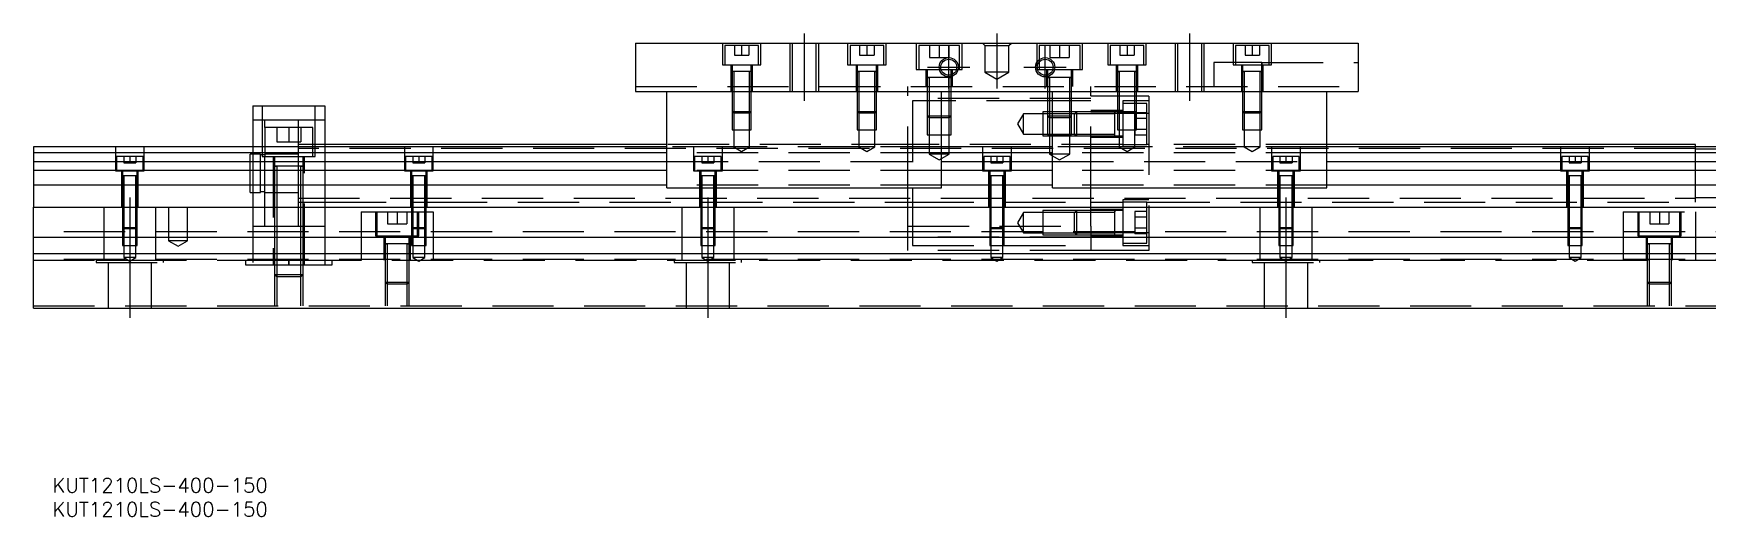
# Model space of a CAD drawing. Extents: x -12 to 580, y -266 to 102.
# Drawn here: x 0 to 347.5, y -265.7 to -165.6 of the extents above; entities that cross this region are included whole.
import ezdxf

# ---------------------------------------------------------------- set-up
doc = ezdxf.new("R2010")
doc.units = 0
doc.linetypes.add('CENTER', pattern=[50.8, 31.75, -6.35, 6.35, -6.35])
doc.linetypes.add('DASHED', pattern=[19.05, 12.7, -6.35])
doc.layers.get('0').update_dxf_attribs({"linetype": 'CONTINUOUS'})
doc.layers.add('CENTER', color=1, linetype='CENTER')
doc.styles.get("Standard").update_dxf_attribs({"font": 'txt.shx', "height": 3, "bigfont": 'bigfont.shx'})

# ---------------------------------------------------------------- blocks, each defined once
blk = doc.blocks.new('*U2')
at = {"color": 7, "linetype": 'CONTINUOUS'}
blk.add_text('KUT1210LS-400-150', height=3, dxfattribs=at).set_placement((3.9, -265.75))
blk = doc.blocks.new('*U3')
at = {"color": 7, "linetype": 'CONTINUOUS'}
blk.add_text('KUT1210LS-400-150', height=3, dxfattribs=at).set_placement((3.9, -260.77))

msp = doc.modelspace()

# ---------------------------------------------------------------- linework, layer by layer
at = {"color": 7, "linetype": 'CONTINUOUS'}
for p, q in [((125, -167.55), (275, -167.55)), ((125, -167.55), (125, -177.55)), ((275, -167.55), (275, -177.55)), ((45.5, -180.55), (45.5, -189.05)), ((45.5, -180.55), (60.5, -180.55)), ((60.5, -180.55), (60.5, -189.05)), ((125, -177.55), (275, -177.55)), ((131.5, -197.55), (131.5, -177.55)), ((188.5, -197.55), (188.5, -177.55)), ((211.5, -197.55), (211.5, -177.55)), ((268.5, -197.55), (268.5, -177.55)), ((131.5, -189.05), (0, -189.05)), ((0, -189.05), (0, -190.3)), ((131.5, -190.3), (0, -190.3)), ((0, -190.3), (0, -192.08)), ((131.5, -188.55), (60.5, -188.55)), ((211.5, -189.05), (188.5, -189.05)), ((211.5, -190.3), (188.5, -190.3)), ((345, -188.55), (268.5, -188.55)), ((400, -189.05), (268.5, -189.05)), ((400, -190.3), (268.5, -190.3)), ((345, -189.05), (345, -188.55)), ((0, -192.08), (131.5, -192.08)), ((0, -192.08), (0, -193.97)), ((131.5, -193.97), (0, -193.97)), ((0, -193.97), (0, -197.03)), ((188.5, -192.08), (211.5, -192.08)), ((211.5, -193.97), (188.5, -193.97)), ((268.5, -192.08), (400, -192.08)), ((400, -193.97), (268.5, -193.97)), ((0, -197.03), (0, -201.55)), ((131.5, -197.03), (0, -197.03)), ((131.5, -197.55), (188.5, -197.55)), ((211.5, -197.03), (188.5, -197.03)), ((211.5, -197.55), (268.5, -197.55)), ((400, -197.03), (268.5, -197.03)), ((0, -207.85), (0, -201.55)), ((0, -201.55), (400, -201.55)), ((400, -207.85), (0, -207.85)), ((0, -211.25), (0, -207.85)), ((400, -211.25), (0, -211.25)), ((0, -222.55), (0, -211.25)), ((0, -222.55), (400, -222.55))]:
    msp.add_line(p, q, dxfattribs=at)
at = {"color": 3, "linetype": 'DASHED'}
for p, q in [((143, -167.55), (143, -172.05)), ((150.5, -168.05), (143.5, -168.05)), ((143.5, -168.05), (143.5, -172.05)), ((145.5, -168.05), (145.5, -170.05)), ((145.5, -170.05), (147, -170.05)), ((147, -168.05), (147, -170.05)), ((147, -170.05), (148.5, -170.05)), ((148.5, -168.05), (148.5, -170.05)), ((150.5, -172.05), (150.5, -168.05)), ((151, -172.05), (151, -167.55)), ((157, -167.55), (157, -177.55)), ((157.5, -167.55), (157.5, -177.55)), ((162.5, -177.55), (162.5, -167.55)), ((163, -177.55), (163, -167.55)), ((169, -167.55), (169, -172.05)), ((176.5, -168.05), (169.5, -168.05)), ((169.5, -168.05), (169.5, -172.05)), ((171.5, -168.05), (171.5, -170.05)), ((171.5, -170.05), (173, -170.05)), ((173, -168.05), (173, -170.05)), ((173, -170.05), (174.5, -170.05)), ((174.5, -168.05), (174.5, -170.05)), ((176.5, -172.05), (176.5, -168.05)), ((177, -172.05), (177, -167.55)), ((183.25, -167.55), (183.25, -173.05)), ((192.25, -168.05), (183.75, -168.05)), ((183.75, -168.05), (183.75, -173.05)), ((186, -168.05), (186, -170.55)), ((188, -168.05), (188, -170.55)), ((190, -168.05), (190, -170.55)), ((192.25, -173.05), (192.25, -168.05)), ((192.75, -173.05), (192.75, -167.55)), ((197.5, -168.05), (197, -167.55)), ((197.5, -168.05), (197.5, -173.55)), ((197.5, -168.05), (202.5, -168.05)), ((202.5, -168.05), (203, -167.55)), ((202.5, -173.55), (202.5, -168.05)), ((208.25, -167.55), (208.25, -173.05)), ((217.25, -168.05), (208.75, -168.05)), ((208.75, -168.05), (208.75, -170.99)), ((211, -168.05), (211, -170.55)), ((213, -168.05), (213, -170.55)), ((215, -168.05), (215, -170.55)), ((217.25, -173.05), (217.25, -168.05)), ((217.75, -173.05), (217.75, -167.55)), ((223, -167.55), (223, -172.05)), ((230.5, -168.05), (223.5, -168.05)), ((223.5, -168.05), (223.5, -172.05)), ((225.5, -168.05), (225.5, -170.05)), ((225.5, -170.05), (227, -170.05)), ((227, -168.05), (227, -170.05)), ((227, -170.05), (228.5, -170.05)), ((228.5, -168.05), (228.5, -170.05)), ((230.5, -172.05), (230.5, -168.05)), ((231, -172.05), (231, -167.55)), ((237, -167.55), (237, -177.55)), ((237.5, -167.55), (237.5, -177.55)), ((242.5, -177.55), (242.5, -167.55)), ((243, -177.55), (243, -167.55)), ((249, -167.55), (249, -172.05)), ((256.5, -168.05), (249.5, -168.05)), ((249.5, -168.05), (249.5, -172.05)), ((251.5, -168.05), (251.5, -170.05)), ((251.5, -170.05), (253, -170.05)), ((253, -168.05), (253, -170.05)), ((253, -170.05), (254.5, -170.05)), ((254.5, -168.05), (254.5, -170.05)), ((256.5, -172.05), (256.5, -168.05)), ((257, -172.05), (257, -167.55)), ((143, -172.05), (151, -172.05)), ((144.75, -172.05), (144.75, -177.55)), ((145, -172.05), (145, -173.45)), ((145, -173.44), (145, -173.45)), ((149, -173.45), (145, -173.45)), ((145, -173.45), (145, -177.55)), ((145, -173.45), (145, -173.46)), ((145.35, -173.45), (145.35, -177.55)), ((148.65, -177.55), (148.65, -173.45)), ((149, -173.45), (149, -172.05)), ((149, -177.55), (149, -173.45)), ((149.25, -177.55), (149.25, -172.05)), ((169, -172.05), (177, -172.05)), ((170.75, -172.05), (170.75, -177.55)), ((171, -172.05), (171, -173.45)), ((171, -173.44), (171, -173.45)), ((171, -173.45), (171.22, -173.45)), ((171.22, -173.45), (171, -173.45)), ((171, -173.45), (171, -173.46)), ((171, -173.45), (171, -177.55)), ((174.78, -173.45), (171.22, -173.45)), ((171.35, -173.45), (171.35, -177.55)), ((174.65, -177.55), (174.65, -173.45)), ((174.78, -173.45), (175, -173.45)), ((175, -173.45), (174.78, -173.45)), ((175, -173.45), (175, -172.05)), ((175, -173.45), (175, -173.44)), ((175, -173.46), (175, -173.45)), ((175, -177.55), (175, -173.45)), ((175.25, -177.55), (175.25, -172.05)), ((183.25, -173.05), (192.75, -173.05)), ((185.25, -173.05), (185.25, -176.55)), ((185.5, -173.05), (185.5, -174.65)), ((186, -170.55), (188, -170.55)), ((188, -170.55), (190, -170.55)), ((190.5, -174.12), (190.5, -173.05)), ((190.75, -176.55), (190.75, -173.05)), ((202.5, -173.55), (197.5, -173.55)), ((197.5, -173.55), (200, -174.99)), ((200, -174.99), (202.5, -173.55)), ((208.25, -173.05), (217.75, -173.05)), ((208.75, -170.99), (208.75, -171.47)), ((208.75, -171.47), (208.75, -173.05)), ((210.25, -173.05), (210.25, -176.55)), ((210.5, -173.05), (210.5, -174.12)), ((211, -170.55), (213, -170.55)), ((213, -170.55), (215, -170.55)), ((215.5, -174.65), (215.5, -173.05)), ((215.75, -176.55), (215.75, -173.05)), ((223, -172.05), (231, -172.05)), ((224.75, -172.05), (224.75, -177.55)), ((225, -172.05), (225, -173.45)), ((225, -173.44), (225, -173.45)), ((225, -173.45), (225.22, -173.45)), ((225.22, -173.45), (225, -173.45)), ((225, -173.45), (225, -173.46)), ((225, -173.45), (225, -177.55)), ((228.78, -173.45), (225.22, -173.45)), ((225.35, -173.45), (225.35, -177.55)), ((228.65, -177.55), (228.65, -173.45)), ((228.78, -173.45), (229, -173.45)), ((229, -173.45), (228.78, -173.45)), ((229, -173.45), (229, -172.05)), ((229, -173.45), (229, -173.44)), ((229, -173.46), (229, -173.45)), ((229, -177.55), (229, -173.45)), ((229.25, -177.55), (229.25, -172.05)), ((245, -171.55), (245, -176.55)), ((255, -171.55), (245, -171.55)), ((249, -172.05), (257, -172.05)), ((250.75, -172.05), (250.75, -177.55)), ((251, -172.05), (251, -173.45)), ((251, -173.44), (251, -173.45)), ((251, -173.45), (251.22, -173.45)), ((251.22, -173.45), (251, -173.45)), ((251, -173.45), (251, -173.46)), ((251, -173.45), (251, -177.55)), ((254.78, -173.45), (251.22, -173.45)), ((251.35, -173.45), (251.35, -177.55)), ((254.65, -177.55), (254.65, -173.45)), ((254.78, -173.45), (255, -173.45)), ((255, -173.45), (254.78, -173.45)), ((255, -171.55), (275, -171.55)), ((255, -172.05), (255, -171.55)), ((255, -171.55), (255, -172.05)), ((255, -173.45), (255, -172.05)), ((255, -173.45), (255, -173.44)), ((255, -173.46), (255, -173.45)), ((255, -177.55), (255, -173.45)), ((255.25, -177.55), (255.25, -172.05)), ((125, -176.55), (275, -176.55)), ((181.5, -177.55), (181.5, -176.55)), ((185.5, -174.65), (185.76, -174.65)), ((185.76, -174.65), (185.5, -174.65)), ((185.5, -174.65), (185.5, -174.66)), ((185.5, -174.65), (185.5, -174.65)), ((185.5, -174.65), (185.5, -176.55)), ((185.5, -176.55), (185.5, -177.55)), ((185.5, -176.55), (185.5, -177.55)), ((190.01, -174.65), (185.76, -174.65)), ((185.9, -174.65), (185.9, -176.55)), ((185.9, -176.55), (185.9, -177.55)), ((190.24, -174.65), (190.01, -174.65)), ((190.1, -176.55), (190.1, -174.65)), ((190.1, -177.55), (190.1, -176.55)), ((190.24, -174.65), (190.5, -174.65)), ((190.5, -174.65), (190.24, -174.65)), ((190.5, -174.49), (190.5, -174.12)), ((190.5, -174.65), (190.5, -174.49)), ((190.5, -174.66), (190.5, -174.65)), ((190.5, -176.55), (190.5, -174.65)), ((190.5, -174.65), (190.5, -174.65)), ((190.5, -177.55), (190.5, -176.55)), ((190.5, -177.55), (190.5, -176.55)), ((210.5, -174.12), (210.5, -174.49)), ((210.5, -174.49), (210.5, -174.65)), ((210.5, -174.65), (210.76, -174.65)), ((210.76, -174.65), (210.5, -174.65)), ((210.5, -174.65), (210.5, -174.66)), ((210.5, -174.65), (210.5, -174.65)), ((210.5, -174.65), (210.5, -176.55)), ((210.5, -176.55), (210.5, -177.55)), ((210.5, -176.55), (210.5, -177.55)), ((215.24, -174.65), (210.76, -174.65)), ((210.9, -174.65), (210.9, -176.55)), ((210.9, -176.55), (210.9, -177.55)), ((215.1, -176.55), (215.1, -174.65)), ((215.1, -177.55), (215.1, -176.55)), ((215.24, -174.65), (215.5, -174.65)), ((215.5, -174.65), (215.24, -174.65)), ((215.5, -174.66), (215.5, -174.65)), ((215.5, -176.55), (215.5, -174.65)), ((215.5, -174.65), (215.5, -174.65)), ((215.5, -177.55), (215.5, -176.55)), ((215.5, -177.55), (215.5, -176.55)), ((219.5, -177.55), (219.5, -176.55)), ((47.5, -180.55), (47.5, -191.05)), ((58.5, -191.05), (58.5, -180.55)), ((145, -177.55), (145, -181.7)), ((145, -177.55), (145, -181.7)), ((145.35, -177.55), (145.35, -182.05)), ((148.65, -182.05), (148.65, -177.55)), ((149, -181.7), (149, -177.55)), ((149, -181.7), (149, -177.55)), ((171, -177.55), (171, -181.7)), ((171, -177.55), (171, -181.7)), ((171.35, -177.55), (171.35, -182.05)), ((174.65, -182.05), (174.65, -177.55)), ((175, -181.7), (175, -177.55)), ((175, -181.7), (175, -177.55)), ((181.5, -197.55), (181.5, -177.55)), ((219.5, -179.05), (181.5, -179.05)), ((182.5, -179.55), (182.5, -197.55)), ((185.5, -179.55), (182.5, -179.55)), ((185.5, -177.55), (185.5, -182.65)), ((185.5, -177.55), (185.5, -182.65)), ((185.9, -179.55), (185.5, -179.55)), ((185.9, -177.55), (185.9, -183.05)), ((188.5, -179.55), (185.9, -179.55)), ((190.1, -179.55), (188.5, -179.55)), ((190.1, -183.05), (190.1, -177.55)), ((190.5, -179.55), (190.1, -179.55)), ((190.5, -182.65), (190.5, -177.55)), ((190.5, -182.65), (190.5, -177.55)), ((210.5, -179.55), (190.5, -179.55)), ((210.5, -177.55), (210.5, -182.65)), ((210.5, -177.55), (210.5, -182.65)), ((210.9, -179.55), (210.5, -179.55)), ((210.9, -177.55), (210.9, -183.05)), ((211.5, -179.55), (210.9, -179.55)), ((215.1, -179.55), (211.5, -179.55)), ((215.1, -183.05), (215.1, -177.55)), ((215.5, -179.55), (215.1, -179.55)), ((215.5, -182.65), (215.5, -177.55)), ((215.5, -182.65), (215.5, -177.55)), ((219.5, -179.55), (215.5, -179.55)), ((219.5, -197.55), (219.5, -177.55)), ((225, -178.55), (219.5, -178.55)), ((225, -177.55), (225, -181.7)), ((225, -177.55), (225, -181.7)), ((225.35, -178.55), (225, -178.55)), ((225.35, -177.55), (225.35, -182.05)), ((228.65, -178.55), (225.35, -178.55)), ((226.1, -179.55), (226.1, -189.05)), ((231.5, -179.55), (226.1, -179.55)), ((228.65, -180.05), (226.1, -180.05)), ((228.65, -182.05), (228.65, -177.55)), ((229, -178.55), (228.65, -178.55)), ((229, -180.05), (228.65, -180.05)), ((229, -181.7), (229, -177.55)), ((229, -181.7), (229, -177.55)), ((231.5, -178.55), (229, -178.55)), ((231.1, -180.05), (229, -180.05)), ((231.1, -188.55), (231.1, -180.05)), ((231.5, -178.55), (231.5, -182.18)), ((251, -177.55), (251, -181.7)), ((251, -177.55), (251, -181.7)), ((251.35, -177.55), (251.35, -182.05)), ((254.65, -182.05), (254.65, -177.55)), ((255, -181.7), (255, -177.55)), ((255, -181.7), (255, -177.55)), ((48, -183.55), (45.5, -183.55)), ((48, -185.05), (48, -183.55)), ((55, -183.55), (48, -183.55)), ((55, -185.05), (55, -183.55)), ((60.5, -183.55), (55, -183.55)), ((145, -181.7), (149, -181.7)), ((145, -181.7), (145, -185.55)), ((145, -181.7), (145.35, -182.05)), ((148.65, -182.05), (145.35, -182.05)), ((145.35, -182.05), (145.35, -185.55)), ((148.65, -182.05), (149, -181.7)), ((148.65, -185.55), (148.65, -182.05)), ((149, -185.55), (149, -181.7)), ((171, -181.7), (175, -181.7)), ((171, -181.7), (171, -185.55)), ((171, -181.7), (171.35, -182.05)), ((174.65, -182.05), (171.35, -182.05)), ((171.35, -182.05), (171.35, -185.55)), ((174.65, -182.05), (175, -181.7)), ((174.65, -185.55), (174.65, -182.05)), ((175, -185.55), (175, -181.7)), ((185.5, -182.65), (188.5, -182.65)), ((185.5, -182.65), (185.5, -186.55)), ((185.5, -182.65), (185.9, -183.05)), ((188.5, -183.05), (185.9, -183.05)), ((185.9, -183.05), (185.9, -186.55)), ((188.5, -182.65), (190.5, -182.65)), ((190.1, -183.05), (188.5, -183.05)), ((190.1, -183.05), (190.5, -182.65)), ((190.1, -186.55), (190.1, -183.05)), ((190.5, -186.55), (190.5, -182.65)), ((205.5, -182.2), (204.29, -184.3)), ((205.5, -186.4), (205.5, -182.2)), ((209.5, -182.2), (205.5, -182.2)), ((209.5, -181.8), (209.5, -186.8)), ((210.5, -181.8), (209.5, -181.8)), ((216.1, -182.2), (209.5, -182.2)), ((210.9, -181.8), (210.5, -181.8)), ((210.5, -182.65), (211.5, -182.65)), ((210.5, -182.65), (210.5, -186.55)), ((210.5, -182.65), (210.9, -183.05)), ((211.5, -181.8), (210.9, -181.8)), ((211.5, -183.05), (210.9, -183.05)), ((210.9, -183.05), (210.9, -186.55)), ((215.1, -181.8), (211.5, -181.8)), ((211.5, -182.65), (215.5, -182.65)), ((215.1, -183.05), (211.5, -183.05)), ((215.5, -181.8), (215.1, -181.8)), ((215.1, -183.05), (215.5, -182.65)), ((215.1, -186.55), (215.1, -183.05)), ((216.5, -181.8), (215.5, -181.8)), ((215.5, -186.55), (215.5, -182.65)), ((216.5, -181.8), (216.1, -182.2)), ((216.1, -186.4), (216.1, -182.2)), ((219.5, -182.2), (216.1, -182.2)), ((216.5, -181.8), (216.5, -186.8)), ((219.5, -181.8), (216.5, -181.8)), ((219.5, -181.8), (216.5, -181.8)), ((226.1, -181.55), (219.5, -181.55)), ((224.5, -181.8), (219.5, -181.8)), ((225, -182.18), (219.5, -182.18)), ((224.5, -182.2), (219.5, -182.2)), ((224.5, -182.2), (224.5, -181.8)), ((224.5, -182.06), (224.5, -181.8)), ((224.5, -181.8), (224.5, -182.06)), ((224.5, -182.06), (224.5, -181.8)), ((225, -181.8), (224.5, -181.8)), ((224.5, -184.15), (224.5, -182.06)), ((224.5, -186.54), (224.5, -184.15)), ((225, -181.7), (229, -181.7)), ((225, -181.7), (225, -185.55)), ((225, -181.7), (225.35, -182.05)), ((225.1, -181.8), (225, -181.8)), ((229, -182.18), (225, -182.18)), ((225.35, -181.8), (225.1, -181.8)), ((226.1, -181.8), (225.35, -181.8)), ((228.65, -182.05), (225.35, -182.05)), ((225.35, -182.05), (225.35, -185.55)), ((228.6, -181.99), (228.6, -183.15)), ((231.1, -181.99), (228.6, -181.99)), ((228.6, -183.15), (228.6, -185.45)), ((231.1, -183.15), (228.6, -183.15)), ((228.65, -182.05), (229, -181.7)), ((228.65, -185.55), (228.65, -182.05)), ((229, -185.55), (229, -181.7)), ((231.5, -182.18), (229, -182.18)), ((231.5, -182.18), (231.5, -207.85)), ((251, -181.7), (255, -181.7)), ((251, -181.7), (251, -185.55)), ((251, -181.7), (251.35, -182.05)), ((254.65, -182.05), (251.35, -182.05)), ((251.35, -182.05), (251.35, -185.55)), ((254.65, -182.05), (255, -181.7)), ((254.65, -185.55), (254.65, -182.05)), ((255, -185.55), (255, -181.7)), ((58, -185.05), (48, -185.05)), ((48, -185.05), (48, -189.05)), ((50.5, -185.05), (50.5, -188.05)), ((53, -185.05), (53, -188.05)), ((55, -189.05), (55, -185.05)), ((55.5, -185.05), (55.5, -188.05)), ((58, -189.05), (58, -185.05)), ((145, -185.55), (149, -185.55)), ((145.35, -185.55), (145.35, -189.05)), ((148.65, -189.05), (148.65, -185.55)), ((171, -185.55), (175, -185.55)), ((171.35, -185.55), (171.35, -189.05)), ((174.65, -189.05), (174.65, -185.55)), ((185.5, -186.55), (190.5, -186.55)), ((185.9, -186.55), (185.9, -190.55)), ((190.1, -190.55), (190.1, -186.55)), ((204.29, -184.3), (205.5, -186.4)), ((205.5, -186.4), (209.5, -186.4)), ((209.5, -186.4), (216.1, -186.4)), ((209.5, -186.8), (216.5, -186.8)), ((210.5, -186.55), (215.5, -186.55)), ((210.9, -186.55), (210.9, -190.55)), ((215.1, -190.55), (215.1, -186.55)), ((216.1, -186.4), (216.5, -186.8)), ((216.1, -186.4), (219.5, -186.4)), ((216.5, -186.8), (219.5, -186.8)), ((216.5, -186.8), (219.5, -186.8)), ((219.5, -186.4), (224.5, -186.4)), ((219.5, -186.8), (224.5, -186.8)), ((219.5, -187.05), (226.1, -187.05)), ((224.5, -186.8), (224.5, -186.4)), ((224.5, -186.8), (224.5, -186.54)), ((224.5, -186.8), (226.1, -186.8)), ((225, -185.55), (229, -185.55)), ((225.35, -185.55), (225.35, -189.05)), ((228.6, -185.45), (228.6, -186.61)), ((231.1, -185.45), (228.6, -185.45)), ((231.1, -186.61), (228.6, -186.61)), ((228.65, -189.05), (228.65, -185.55)), ((251, -185.55), (255, -185.55)), ((251.35, -185.55), (251.35, -189.05)), ((254.65, -189.05), (254.65, -185.55)), ((17, -189.05), (17, -194.05)), ((22.75, -191.05), (17.25, -191.05)), ((17.25, -191.05), (17.25, -194.05)), ((18.75, -191.05), (18.75, -192.35)), ((20, -191.05), (20, -192.35)), ((21.25, -191.05), (21.25, -192.35)), ((22.75, -194.05), (22.75, -191.05)), ((23, -194.05), (23, -189.05)), ((45, -194.55), (45, -190.55)), ((45.5, -190.55), (45, -190.55)), ((45.5, -189.05), (45.5, -201.55)), ((47.1, -190.55), (45.5, -190.55)), ((47.1, -194.55), (47.1, -190.55)), ((48, -190.75), (47.1, -190.75)), ((47.5, -191.05), (58.5, -191.05)), ((48, -189.05), (48, -191.05)), ((55, -190.55), (48, -190.55)), ((48, -194.55), (48, -191.05)), ((49.75, -191.05), (49.75, -213.55)), ((50, -191.05), (50, -193.05)), ((50.5, -188.05), (53, -188.05)), ((53, -188.05), (55.5, -188.05)), ((58, -188.55), (55, -188.55)), ((55, -191.05), (55, -189.05)), ((345, -189.43), (55, -189.43)), ((55, -193.05), (55, -191.05)), ((56, -193.05), (56, -191.05)), ((56.25, -213.55), (56.25, -191.05)), ((60.5, -188.55), (58, -188.55)), ((58, -191.05), (58, -189.05)), ((60.5, -189.05), (60.5, -201.55)), ((77, -189.05), (77, -194.05)), ((82.75, -191.05), (77.25, -191.05)), ((77.25, -191.05), (77.25, -194.05)), ((78.75, -191.05), (78.75, -192.35)), ((80, -191.05), (80, -192.35)), ((81.25, -191.05), (81.25, -192.35)), ((82.75, -194.05), (82.75, -191.05)), ((83, -194.05), (83, -189.05)), ((182.5, -188.55), (131.5, -188.55)), ((145.35, -189.05), (131.5, -189.05)), ((188.5, -190.3), (131.5, -190.3)), ((137, -189.05), (137, -194.05)), ((142.75, -191.05), (137.25, -191.05)), ((137.25, -191.05), (137.25, -194.05)), ((138.75, -191.05), (138.75, -192.35)), ((140, -191.05), (140, -192.35)), ((141.25, -191.05), (141.25, -192.35)), ((142.75, -194.05), (142.75, -191.05)), ((143, -194.05), (143, -189.05)), ((148.65, -189.05), (145.35, -189.05)), ((145.35, -189.05), (147, -190)), ((147, -190), (148.65, -189.05)), ((171.35, -189.05), (148.65, -189.05)), ((174.65, -189.05), (171.35, -189.05)), ((171.35, -189.05), (173, -190)), ((173, -190), (174.65, -189.05)), ((188.5, -189.05), (174.65, -189.05)), ((226.1, -188.55), (182.5, -188.55)), ((190.1, -190.55), (185.9, -190.55)), ((185.9, -190.55), (188, -191.76)), ((188, -191.76), (190.1, -190.55)), ((197, -189.05), (197, -194.05)), ((202.75, -191.05), (197.25, -191.05)), ((197.25, -191.05), (197.25, -194.05)), ((198.75, -191.05), (198.75, -192.35)), ((200, -191.05), (200, -192.35)), ((201.25, -191.05), (201.25, -192.35)), ((202.75, -194.05), (202.75, -191.05)), ((203, -194.05), (203, -189.05)), ((215.1, -190.55), (210.9, -190.55)), ((210.9, -190.55), (213, -191.76)), ((225.35, -189.05), (211.5, -189.05)), ((268.5, -190.3), (211.5, -190.3)), ((213, -191.76), (215.1, -190.55)), ((228.65, -189.05), (225.35, -189.05)), ((225.35, -189.05), (227, -190)), ((226.1, -188.55), (231.1, -188.55)), ((227, -190), (228.65, -189.05)), ((251.35, -189.05), (228.65, -189.05)), ((231.5, -188.55), (231.1, -188.55)), ((268.5, -188.55), (231.5, -188.55)), ((254.65, -189.05), (251.35, -189.05)), ((251.35, -189.05), (253, -190)), ((253, -190), (254.65, -189.05)), ((268.5, -189.05), (254.65, -189.05)), ((257, -189.05), (257, -194.05)), ((262.75, -191.05), (257.25, -191.05)), ((257.25, -191.05), (257.25, -194.05)), ((258.75, -191.05), (258.75, -192.35)), ((260, -191.05), (260, -192.35)), ((261.25, -191.05), (261.25, -192.35)), ((262.75, -194.05), (262.75, -191.05)), ((263, -194.05), (263, -189.05)), ((317, -189.05), (317, -194.05)), ((322.75, -191.05), (317.25, -191.05)), ((317.25, -191.05), (317.25, -194.05)), ((318.75, -191.05), (318.75, -192.35)), ((320, -191.05), (320, -192.35)), ((321.25, -191.05), (321.25, -192.35)), ((322.75, -194.05), (322.75, -191.05)), ((323, -194.05), (323, -189.05)), ((345, -194.55), (345, -189.05)), ((350, -189.55), (345, -189.55)), ((17, -194.05), (23, -194.05)), ((18.25, -194.05), (18.25, -201.55)), ((18.5, -194.05), (18.5, -195.05)), ((18.75, -192.35), (20, -192.35)), ((20, -192.35), (21.25, -192.35)), ((21.5, -195.05), (21.5, -194.05)), ((21.75, -201.55), (21.75, -194.05)), ((45, -198.55), (45, -194.55)), ((47.1, -198.55), (47.1, -194.55)), ((48, -201.55), (48, -194.55)), ((50, -193.04), (50, -193.05)), ((50, -193.05), (50.35, -193.05)), ((50.35, -193.05), (50, -193.05)), ((50, -193.05), (50, -201.55)), ((50, -193.05), (50, -193.06)), ((55.65, -193.05), (50.35, -193.05)), ((50.5, -193.05), (50.5, -201.55)), ((55, -194.55), (55, -193.05)), ((55, -201.55), (55, -194.55)), ((55.5, -201.55), (55.5, -193.05)), ((55.65, -193.05), (56, -193.05)), ((56, -193.05), (55.65, -193.05)), ((56, -193.05), (56, -193.04)), ((56, -201.55), (56, -193.05)), ((56, -193.06), (56, -193.05)), ((77, -194.05), (83, -194.05)), ((78.25, -194.05), (78.25, -201.55)), ((78.5, -194.05), (78.5, -195.05)), ((78.75, -192.35), (80, -192.35)), ((80, -192.35), (81.25, -192.35)), ((81.5, -195.05), (81.5, -194.05)), ((81.75, -201.55), (81.75, -194.05)), ((131.5, -192.08), (188.5, -192.08)), ((188.5, -193.97), (131.5, -193.97)), ((137, -194.05), (143, -194.05)), ((138.25, -194.05), (138.25, -201.55)), ((138.5, -194.05), (138.5, -195.05)), ((138.75, -192.35), (140, -192.35)), ((140, -192.35), (141.25, -192.35)), ((141.5, -195.05), (141.5, -194.05)), ((141.75, -201.55), (141.75, -194.05)), ((197, -194.05), (203, -194.05)), ((198.25, -194.05), (198.25, -201.55)), ((198.5, -194.05), (198.5, -195.05)), ((198.75, -192.35), (200, -192.35)), ((200, -192.35), (201.25, -192.35)), ((201.5, -195.05), (201.5, -194.05)), ((201.75, -201.55), (201.75, -194.05)), ((211.5, -192.08), (268.5, -192.08)), ((268.5, -193.97), (211.5, -193.97)), ((257, -194.05), (263, -194.05)), ((258.25, -194.05), (258.25, -201.55)), ((258.5, -194.05), (258.5, -195.05)), ((258.75, -192.35), (260, -192.35)), ((260, -192.35), (261.25, -192.35)), ((261.5, -195.05), (261.5, -194.05)), ((261.75, -201.55), (261.75, -194.05)), ((317, -194.05), (323, -194.05)), ((318.25, -194.05), (318.25, -201.55)), ((318.5, -194.05), (318.5, -195.05)), ((318.75, -192.35), (320, -192.35)), ((320, -192.35), (321.25, -192.35)), ((321.5, -195.05), (321.5, -194.05)), ((321.75, -201.55), (321.75, -194.05)), ((345, -200.55), (345, -194.55)), ((18.5, -195.04), (18.5, -195.05)), ((21.5, -195.05), (18.5, -195.05)), ((18.5, -195.05), (18.5, -195.06)), ((18.5, -195.05), (18.5, -201.55)), ((18.75, -195.05), (18.75, -201.55)), ((21.25, -201.55), (21.25, -195.05)), ((21.5, -201.55), (21.5, -195.05)), ((78.5, -195.04), (78.5, -195.05)), ((81.5, -195.05), (78.5, -195.05)), ((78.5, -195.05), (78.5, -195.06)), ((78.5, -195.05), (78.5, -201.55)), ((78.75, -195.05), (78.75, -201.55)), ((81.25, -201.55), (81.25, -195.05)), ((81.5, -201.55), (81.5, -195.05)), ((188.5, -197.03), (131.5, -197.03)), ((138.5, -195.04), (138.5, -195.05)), ((141.5, -195.05), (138.5, -195.05)), ((138.5, -195.05), (138.5, -195.06)), ((138.5, -195.05), (138.5, -201.55)), ((138.75, -195.05), (138.75, -201.55)), ((141.25, -201.55), (141.25, -195.05)), ((141.5, -201.55), (141.5, -195.05)), ((181.5, -201.55), (181.5, -197.55)), ((182.5, -197.55), (182.5, -201.55)), ((198.5, -195.04), (198.5, -195.05)), ((201.5, -195.05), (198.5, -195.05)), ((198.5, -195.05), (198.5, -195.06)), ((198.5, -195.05), (198.5, -201.55)), ((198.75, -195.05), (198.75, -201.55)), ((201.25, -201.55), (201.25, -195.05)), ((201.5, -201.55), (201.5, -195.05)), ((268.5, -197.03), (211.5, -197.03)), ((219.5, -201.55), (219.5, -197.55)), ((258.5, -195.04), (258.5, -195.05)), ((261.5, -195.05), (258.5, -195.05)), ((258.5, -195.05), (258.5, -195.06)), ((258.5, -195.05), (258.5, -201.55)), ((258.75, -195.05), (258.75, -201.55)), ((261.25, -201.55), (261.25, -195.05)), ((261.5, -201.55), (261.5, -195.05)), ((318.5, -195.04), (318.5, -195.05)), ((321.5, -195.05), (318.5, -195.05)), ((318.5, -195.05), (318.5, -195.06)), ((318.5, -195.05), (318.5, -201.55)), ((318.75, -195.05), (318.75, -201.55)), ((321.25, -201.55), (321.25, -195.05)), ((321.5, -201.55), (321.5, -195.05)), ((14.64, -212.55), (14.64, -201.55)), ((18.5, -201.55), (18.5, -205.8)), ((18.5, -201.55), (18.5, -205.8)), ((18.75, -201.55), (18.75, -206.05)), ((21.25, -206.05), (21.25, -201.55)), ((21.5, -205.8), (21.5, -201.55)), ((21.5, -205.8), (21.5, -201.55)), ((25.36, -201.55), (25.36, -212.55)), ((28, -201.55), (28, -208.55)), ((32, -208.55), (32, -201.55)), ((45, -198.55), (45.5, -198.55)), ((45.5, -198.55), (47.1, -198.55)), ((45.5, -201.55), (45.5, -207.85)), ((47.1, -198.35), (48, -198.35)), ((48, -198.55), (50, -198.55)), ((48, -205.55), (48, -201.55)), ((50, -198.55), (50.5, -198.55)), ((50, -201.55), (50, -207.85)), ((50.5, -198.55), (55, -198.55)), ((50.5, -201.55), (50.5, -207.85)), ((55, -199.68), (345, -199.68)), ((55, -200.55), (55.5, -200.55)), ((55, -205.55), (55, -201.55)), ((55.5, -200.55), (56, -200.55)), ((55.5, -207.85), (55.5, -201.55)), ((56, -200.55), (60.5, -200.55)), ((56, -207.85), (56, -201.55)), ((60.5, -200.55), (78.5, -200.55)), ((60.5, -201.55), (60.5, -207.85)), ((78.5, -200.55), (78.75, -200.55)), ((78.5, -201.55), (78.5, -205.8)), ((78.5, -201.55), (78.5, -205.8)), ((78.75, -200.55), (81.25, -200.55)), ((78.75, -201.55), (78.75, -206.05)), ((81.25, -200.55), (81.5, -200.55)), ((81.25, -206.05), (81.25, -201.55)), ((81.5, -200.55), (181.5, -200.55)), ((81.5, -205.8), (81.5, -201.55)), ((81.5, -205.8), (81.5, -201.55)), ((134.64, -212.55), (134.64, -201.55)), ((138.5, -201.55), (138.5, -205.8)), ((138.5, -201.55), (138.5, -205.8)), ((138.75, -201.55), (138.75, -206.05)), ((141.25, -206.05), (141.25, -201.55)), ((141.5, -205.8), (141.5, -201.55)), ((141.5, -205.8), (141.5, -201.55)), ((145.36, -201.55), (145.36, -212.55)), ((181.5, -200.55), (182.5, -200.55)), ((181.5, -205.55), (181.5, -201.55)), ((182.5, -200.55), (219.5, -200.55)), ((182.5, -200.55), (219.5, -200.55)), ((182.5, -201.55), (182.5, -207.85)), ((198.5, -201.55), (198.5, -205.8)), ((198.5, -201.55), (198.5, -205.8)), ((198.75, -201.55), (198.75, -206.05)), ((201.25, -206.05), (201.25, -201.55)), ((201.5, -205.8), (201.5, -201.55)), ((201.5, -205.8), (201.5, -201.55)), ((219.5, -200.55), (226.1, -200.55)), ((219.5, -200.55), (226.1, -200.55)), ((219.5, -205.55), (219.5, -201.55)), ((226.1, -200.05), (226.1, -209.55)), ((231.5, -200.05), (226.1, -200.05)), ((228.5, -200.55), (226.1, -200.55)), ((228.75, -200.55), (228.5, -200.55)), ((231.1, -200.55), (228.75, -200.55)), ((231.1, -201.55), (231.1, -200.55)), ((231.1, -200.55), (231.25, -200.55)), ((231.1, -200.55), (231.25, -200.55)), ((231.1, -206.05), (231.1, -201.55)), ((231.25, -200.55), (231.5, -200.55)), ((231.25, -200.55), (231.5, -200.55)), ((231.5, -200.55), (345, -200.55)), ((254.64, -212.55), (254.64, -201.55)), ((258.5, -201.55), (258.5, -205.8)), ((258.5, -201.55), (258.5, -205.8)), ((258.75, -201.55), (258.75, -206.05)), ((261.25, -206.05), (261.25, -201.55)), ((261.5, -205.8), (261.5, -201.55)), ((261.5, -205.8), (261.5, -201.55)), ((265.36, -201.55), (265.36, -212.55)), ((318.5, -201.55), (318.5, -205.8)), ((318.5, -201.55), (318.5, -205.8)), ((318.75, -201.55), (318.75, -206.05)), ((321.25, -206.05), (321.25, -201.55)), ((321.5, -205.8), (321.5, -201.55)), ((321.5, -205.8), (321.5, -201.55)), ((345, -199.55), (350, -199.55)), ((68, -202.55), (68, -207.85)), ((68, -202.55), (78.5, -202.55)), ((71, -202.55), (71, -207.55)), ((71.25, -202.55), (71.25, -207.55)), ((73.5, -202.55), (73.5, -205.05)), ((75.5, -202.55), (75.5, -205.05)), ((77.5, -202.55), (77.5, -205.05)), ((78.5, -202.55), (78.75, -202.55)), ((78.75, -202.55), (81.25, -202.55)), ((79.75, -206.05), (79.75, -202.55)), ((80, -207.55), (80, -202.55)), ((81.25, -202.55), (81.5, -202.55)), ((81.5, -202.55), (83, -202.55)), ((83, -202.55), (83, -207.85)), ((205.5, -202.7), (204.29, -204.8)), ((204.29, -204.8), (205.5, -206.9)), ((205.5, -206.9), (205.5, -202.7)), ((209.5, -202.7), (205.5, -202.7)), ((209.5, -202.3), (209.5, -207.3)), ((216.5, -202.3), (209.5, -202.3)), ((216.1, -202.7), (209.5, -202.7)), ((216.5, -202.3), (216.1, -202.7)), ((216.1, -206.9), (216.1, -202.7)), ((219.5, -202.7), (216.1, -202.7)), ((216.5, -202.3), (216.5, -207.3)), ((219.5, -202.3), (216.5, -202.3)), ((219.5, -202.3), (216.5, -202.3)), ((226.1, -202.05), (219.5, -202.05)), ((224.5, -202.3), (219.5, -202.3)), ((224.5, -202.7), (219.5, -202.7)), ((224.5, -202.7), (224.5, -202.3)), ((224.5, -202.56), (224.5, -202.3)), ((224.5, -202.3), (224.5, -202.56)), ((224.5, -202.56), (224.5, -202.3)), ((226.1, -202.3), (224.5, -202.3)), ((224.5, -204.65), (224.5, -202.56)), ((224.5, -207.04), (224.5, -204.65)), ((228.6, -202.49), (228.6, -203.65)), ((231.1, -202.49), (228.6, -202.49)), ((231.1, -203.65), (228.6, -203.65)), ((228.6, -203.65), (228.6, -205.95)), ((330, -202.55), (330, -207.85)), ((330, -202.55), (345, -202.55)), ((333, -202.55), (333, -207.55)), ((333.25, -202.55), (333.25, -207.55)), ((335.5, -202.55), (335.5, -205.05)), ((337.5, -202.55), (337.5, -205.05)), ((339.5, -202.55), (339.5, -205.05)), ((341.75, -207.55), (341.75, -202.55)), ((342, -207.55), (342, -202.55)), ((345, -202.55), (345, -207.85)), ((400, -206.7), (0, -206.7)), ((18.5, -205.8), (21.5, -205.8)), ((18.5, -205.8), (18.5, -207.85)), ((18.5, -205.8), (18.75, -206.05)), ((18.5, -207.85), (18.5, -209.55)), ((21.25, -206.05), (18.75, -206.05)), ((18.75, -206.05), (18.75, -209.55)), ((21.25, -206.05), (21.5, -205.8)), ((21.25, -209.55), (21.25, -206.05)), ((21.5, -207.85), (21.5, -205.8)), ((21.5, -209.55), (21.5, -207.85)), ((45.5, -205.55), (48, -205.55)), ((45.5, -207.85), (45.5, -211.25)), ((48, -205.55), (50, -205.55)), ((50, -205.55), (50.5, -205.55)), ((50, -207.85), (50, -211.25)), ((50.5, -205.55), (55, -205.55)), ((50.5, -207.85), (50.5, -211.25)), ((55, -205.55), (60.5, -205.55)), ((55.5, -211.25), (55.5, -207.85)), ((56, -211.25), (56, -207.85)), ((60.5, -207.85), (60.5, -211.25)), ((68, -207.85), (68, -211.25)), ((71, -207.55), (80, -207.55)), ((72.75, -207.55), (72.75, -212.55)), ((73, -207.55), (73, -207.85)), ((73, -207.85), (73, -209.15)), ((73.5, -205.05), (75.5, -205.05)), ((75.5, -205.05), (77.5, -205.05)), ((78, -207.85), (78, -207.55)), ((78, -209.15), (78, -207.85)), ((78.25, -212.55), (78.25, -207.55)), ((78.5, -205.8), (81.5, -205.8)), ((78.5, -205.8), (78.5, -207.85)), ((78.5, -205.8), (78.75, -206.05)), ((78.5, -207.85), (78.5, -209.55)), ((81.25, -206.05), (78.75, -206.05)), ((78.75, -206.05), (78.75, -209.55)), ((79.75, -207.55), (79.75, -206.05)), ((81.25, -206.05), (81.5, -205.8)), ((81.25, -209.55), (81.25, -206.05)), ((81.5, -207.85), (81.5, -205.8)), ((81.5, -209.55), (81.5, -207.85)), ((83, -207.85), (83, -211.25)), ((138.5, -205.8), (141.5, -205.8)), ((138.5, -205.8), (138.5, -207.85)), ((138.5, -205.8), (138.75, -206.05)), ((138.5, -207.85), (138.5, -209.55)), ((141.25, -206.05), (138.75, -206.05)), ((138.75, -206.05), (138.75, -209.55)), ((141.25, -206.05), (141.5, -205.8)), ((141.25, -209.55), (141.25, -206.05)), ((141.5, -207.85), (141.5, -205.8)), ((141.5, -209.55), (141.5, -207.85)), ((181.5, -207.85), (181.5, -205.55)), ((181.5, -205.55), (219.5, -205.55)), ((219.5, -207.83), (181.5, -207.83)), ((181.5, -210.55), (181.5, -207.85)), ((182.5, -207.85), (182.5, -209.55)), ((198.5, -205.8), (201.5, -205.8)), ((198.5, -205.8), (198.5, -207.85)), ((198.5, -205.8), (198.75, -206.05)), ((198.5, -207.85), (198.5, -209.55)), ((201.25, -206.05), (198.75, -206.05)), ((198.75, -206.05), (198.75, -209.55)), ((201.25, -206.05), (201.5, -205.8)), ((201.25, -209.55), (201.25, -206.05)), ((201.5, -207.85), (201.5, -205.8)), ((201.5, -209.55), (201.5, -207.85)), ((205.5, -206.9), (209.5, -206.9)), ((209.5, -206.9), (216.1, -206.9)), ((209.5, -207.3), (216.5, -207.3)), ((216.1, -206.9), (219.5, -206.9)), ((216.1, -206.9), (216.5, -207.3)), ((216.5, -207.3), (219.5, -207.3)), ((216.5, -207.3), (219.5, -207.3)), ((219.5, -205.55), (219.5, -207.85)), ((219.5, -206.9), (224.5, -206.9)), ((228.5, -206.92), (219.5, -206.92)), ((219.5, -207.3), (224.5, -207.3)), ((219.5, -207.55), (226.1, -207.55)), ((219.5, -207.85), (219.5, -210.55)), ((224.5, -207.3), (224.5, -206.9)), ((224.5, -207.3), (224.5, -207.04)), ((224.5, -207.3), (224.5, -207.3)), ((224.5, -207.3), (224.5, -207.3)), ((224.5, -207.3), (226.1, -207.3)), ((231.5, -206.92), (228.5, -206.92)), ((231.1, -205.95), (228.6, -205.95)), ((228.6, -205.95), (228.6, -207.11)), ((231.1, -207.11), (228.6, -207.11)), ((231.1, -207.85), (231.1, -206.05)), ((231.1, -209.05), (231.1, -207.85)), ((231.5, -207.85), (231.5, -210.55)), ((258.5, -205.8), (261.5, -205.8)), ((258.5, -205.8), (258.5, -207.85)), ((258.5, -205.8), (258.75, -206.05)), ((258.5, -207.85), (258.5, -209.55)), ((261.25, -206.05), (258.75, -206.05)), ((258.75, -206.05), (258.75, -209.55)), ((261.25, -206.05), (261.5, -205.8)), ((261.25, -209.55), (261.25, -206.05)), ((261.5, -207.85), (261.5, -205.8)), ((261.5, -209.55), (261.5, -207.85)), ((318.5, -205.8), (321.5, -205.8)), ((318.5, -205.8), (318.5, -207.85)), ((318.5, -205.8), (318.75, -206.05)), ((318.5, -207.85), (318.5, -209.55)), ((321.25, -206.05), (318.75, -206.05)), ((318.75, -206.05), (318.75, -209.55)), ((321.25, -206.05), (321.5, -205.8)), ((321.25, -209.55), (321.25, -206.05)), ((321.5, -207.85), (321.5, -205.8)), ((321.5, -209.55), (321.5, -207.85)), ((330, -207.85), (330, -211.25)), ((333, -207.55), (342, -207.55)), ((334.75, -207.55), (334.75, -212.55)), ((335, -207.55), (335, -207.85)), ((335, -207.85), (335, -209.15)), ((335.5, -205.05), (337.5, -205.05)), ((337.5, -205.05), (339.5, -205.05)), ((340, -207.85), (340, -207.55)), ((340, -209.15), (340, -207.85)), ((340.25, -212.55), (340.25, -207.55)), ((345, -207.85), (345, -211.25)), ((18.5, -209.55), (21.5, -209.55)), ((18.75, -209.55), (18.75, -212.05)), ((21.25, -212.05), (21.25, -209.55)), ((32, -208.55), (28, -208.55)), ((28, -208.55), (30, -209.7)), ((30, -209.7), (32, -208.55)), ((45.5, -211.25), (45.5, -212.55)), ((50, -211.25), (50, -212.55)), ((50.5, -211.25), (50.5, -212.55)), ((55.5, -212.55), (55.5, -211.25)), ((56, -212.55), (56, -211.25)), ((60.5, -211.25), (60.5, -213.55)), ((68, -211.25), (68, -212.55)), ((73, -209.15), (73.26, -209.15)), ((73.26, -209.15), (73, -209.15)), ((73, -209.15), (73, -209.15)), ((73, -209.15), (73, -211.25)), ((73, -209.15), (73, -209.16)), ((73, -211.25), (73, -212.55)), ((77.74, -209.15), (73.26, -209.15)), ((73.4, -209.15), (73.4, -211.25)), ((73.4, -211.25), (73.4, -212.55)), ((77.6, -211.25), (77.6, -209.15)), ((77.6, -212.55), (77.6, -211.25)), ((77.74, -209.15), (78, -209.15)), ((78, -209.15), (77.74, -209.15)), ((78, -211.25), (78, -209.15)), ((78, -209.15), (78, -209.15)), ((78, -209.16), (78, -209.15)), ((78, -212.55), (78, -211.25)), ((78.5, -209.55), (81.5, -209.55)), ((78.75, -209.55), (78.75, -212.05)), ((81.25, -212.05), (81.25, -209.55)), ((83, -211.25), (83, -212.55)), ((138.5, -209.55), (141.5, -209.55)), ((138.75, -209.55), (138.75, -212.05)), ((141.25, -212.05), (141.25, -209.55)), ((219.5, -210.55), (181.5, -210.55)), ((182.5, -209.55), (219.5, -209.55)), ((198.5, -209.55), (201.5, -209.55)), ((198.75, -209.55), (198.75, -212.05)), ((201.25, -212.05), (201.25, -209.55)), ((231.5, -210.55), (219.5, -210.55)), ((226.1, -209.05), (228.5, -209.05)), ((226.1, -209.55), (231.5, -209.55)), ((228.5, -209.05), (231.1, -209.05)), ((258.5, -209.55), (261.5, -209.55)), ((258.75, -209.55), (258.75, -212.05)), ((261.25, -212.05), (261.25, -209.55)), ((318.5, -209.55), (321.5, -209.55)), ((318.75, -209.55), (318.75, -212.05)), ((321.25, -212.05), (321.25, -209.55)), ((330, -211.25), (330, -212.55)), ((335, -209.15), (335.26, -209.15)), ((335.26, -209.15), (335, -209.15)), ((335, -209.15), (335, -209.15)), ((335, -209.15), (335, -211.25)), ((335, -209.15), (335, -209.16)), ((335, -211.25), (335, -212.55)), ((339.74, -209.15), (335.26, -209.15)), ((335.4, -209.15), (335.4, -211.25)), ((335.4, -211.25), (335.4, -212.55)), ((339.6, -211.25), (339.6, -209.15)), ((339.6, -212.55), (339.6, -211.25)), ((339.74, -209.15), (340, -209.15)), ((340, -209.15), (339.74, -209.15)), ((340, -211.25), (340, -209.15)), ((340, -209.15), (340, -209.15)), ((340, -209.16), (340, -209.15)), ((340, -212.55), (340, -211.25)), ((345, -211.25), (345, -212.55)), ((400, -212.4), (0, -212.4)), ((0, -212.55), (44.64, -212.55)), ((13, -212.55), (27, -212.55)), ((13, -212.55), (13, -213.05)), ((13, -213.05), (27, -213.05)), ((15.5, -213.05), (15.5, -222.55)), ((21.25, -212.05), (18.75, -212.05)), ((18.75, -212.05), (20, -212.77)), ((20, -212.77), (21.25, -212.05)), ((24.5, -222.55), (24.5, -213.05)), ((27, -213.05), (27, -212.55)), ((44, -212.55), (44, -213.55)), ((44, -213.55), (53, -213.55)), ((44.64, -212.55), (55.36, -212.55)), ((45.5, -212.55), (45.5, -213.05)), ((50, -212.55), (50, -213.55)), ((50, -213.55), (50, -215.55)), ((50, -213.55), (50, -215.55)), ((50.5, -212.55), (50.5, -213.55)), ((50.5, -213.55), (50.5, -216.05)), ((53, -212.55), (53, -213.55)), ((53, -213.55), (53, -212.55)), ((53, -213.55), (62, -213.55)), ((55.36, -212.55), (254.64, -212.55)), ((55.5, -213.55), (55.5, -212.55)), ((55.5, -216.05), (55.5, -213.55)), ((56, -213.55), (56, -212.55)), ((56, -215.55), (56, -213.55)), ((56, -215.55), (56, -213.55)), ((62, -213.55), (62, -212.55)), ((73, -212.55), (73, -217.15)), ((73, -212.55), (73, -217.15)), ((73.4, -212.55), (73.4, -217.55)), ((77.6, -217.55), (77.6, -212.55)), ((78, -217.15), (78, -212.55)), ((78, -217.15), (78, -212.55)), ((81.25, -212.05), (78.75, -212.05)), ((78.75, -212.05), (80, -212.77)), ((80, -212.77), (81.25, -212.05)), ((133, -212.55), (147, -212.55)), ((133, -212.55), (133, -213.05)), ((133, -213.05), (147, -213.05)), ((135.5, -213.05), (135.5, -222.55)), ((141.25, -212.05), (138.75, -212.05)), ((138.75, -212.05), (140, -212.77)), ((140, -212.77), (141.25, -212.05)), ((144.5, -222.55), (144.5, -213.05)), ((147, -213.05), (147, -212.55)), ((201.25, -212.05), (198.75, -212.05)), ((198.75, -212.05), (200, -212.77)), ((200, -212.77), (201.25, -212.05)), ((253, -212.55), (267, -212.55)), ((253, -212.55), (253, -213.05)), ((253, -213.05), (267, -213.05)), ((255.5, -213.05), (255.5, -222.55)), ((261.25, -212.05), (258.75, -212.05)), ((258.75, -212.05), (260, -212.77)), ((260, -212.77), (261.25, -212.05)), ((264.5, -222.55), (264.5, -213.05)), ((265.36, -212.55), (400, -212.55)), ((267, -213.05), (267, -212.55)), ((321.25, -212.05), (318.75, -212.05)), ((318.75, -212.05), (320, -212.77)), ((320, -212.77), (321.25, -212.05)), ((335, -212.55), (335, -217.15)), ((335, -212.55), (335, -217.15)), ((335.4, -212.55), (335.4, -217.55)), ((339.6, -217.55), (339.6, -212.55)), ((340, -217.15), (340, -212.55)), ((340, -217.15), (340, -212.55)), ((50, -215.55), (56, -215.55)), ((50, -215.55), (50, -222.05)), ((50, -215.55), (50.5, -216.05)), ((55.5, -216.05), (50.5, -216.05)), ((50.5, -216.05), (50.5, -222.05)), ((55.5, -216.05), (56, -215.55)), ((55.5, -222.05), (55.5, -216.05)), ((56, -222.05), (56, -215.55)), ((73, -217.15), (78, -217.15)), ((73, -217.15), (73, -222.05)), ((73, -217.15), (73.4, -217.55)), ((77.6, -217.55), (73.4, -217.55)), ((73.4, -217.55), (73.4, -222.05)), ((77.6, -217.55), (78, -217.15)), ((77.6, -222.05), (77.6, -217.55)), ((78, -222.05), (78, -217.15)), ((335, -217.15), (340, -217.15)), ((335, -217.15), (335, -222.05)), ((335, -217.15), (335.4, -217.55)), ((339.6, -217.55), (335.4, -217.55)), ((335.4, -217.55), (335.4, -222.05)), ((339.6, -217.55), (340, -217.15)), ((339.6, -222.05), (339.6, -217.55)), ((340, -222.05), (340, -217.15)), ((0, -222.05), (400, -222.05))]:
    msp.add_line(p, q, dxfattribs=at)
at = {"color": 3, "linetype": 'CONTINUOUS'}
for centre in [(190, -172.55), (210, -172.55)]:
    msp.add_circle(centre, 2, dxfattribs=at)
at = {"color": 7, "linetype": 'CONTINUOUS'}
for centre in [(190, -172.55), (210, -172.55)]:
    msp.add_circle(centre, 1.65, dxfattribs=at)
at = {"layer": 'CENTER', "color": 1, "linetype": 'CENTER'}
for p, q in [((160, -165.55), (160, -179.55)), ((200, -165.55), (200, -176.99)), ((240, -165.55), (240, -179.55)), ((190, -176.95), (190, -168.15)), ((210, -176.95), (210, -168.15)), ((185.6, -172.55), (194.4, -172.55)), ((205.6, -172.55), (214.4, -172.55)), ((20, -199.55), (20, -224.55)), ((140, -199.55), (140, -224.55)), ((260, -199.55), (260, -224.55))]:
    msp.add_line(p, q, dxfattribs=at)

# ---------------------------------------------------------------- block references
at = {"color": 7, "linetype": 'CONTINUOUS'}
for name in ['*U3', '*U2']:
    msp.add_blockref(name, (0, 0), dxfattribs=at)

doc.saveas('drawing.dxf')
